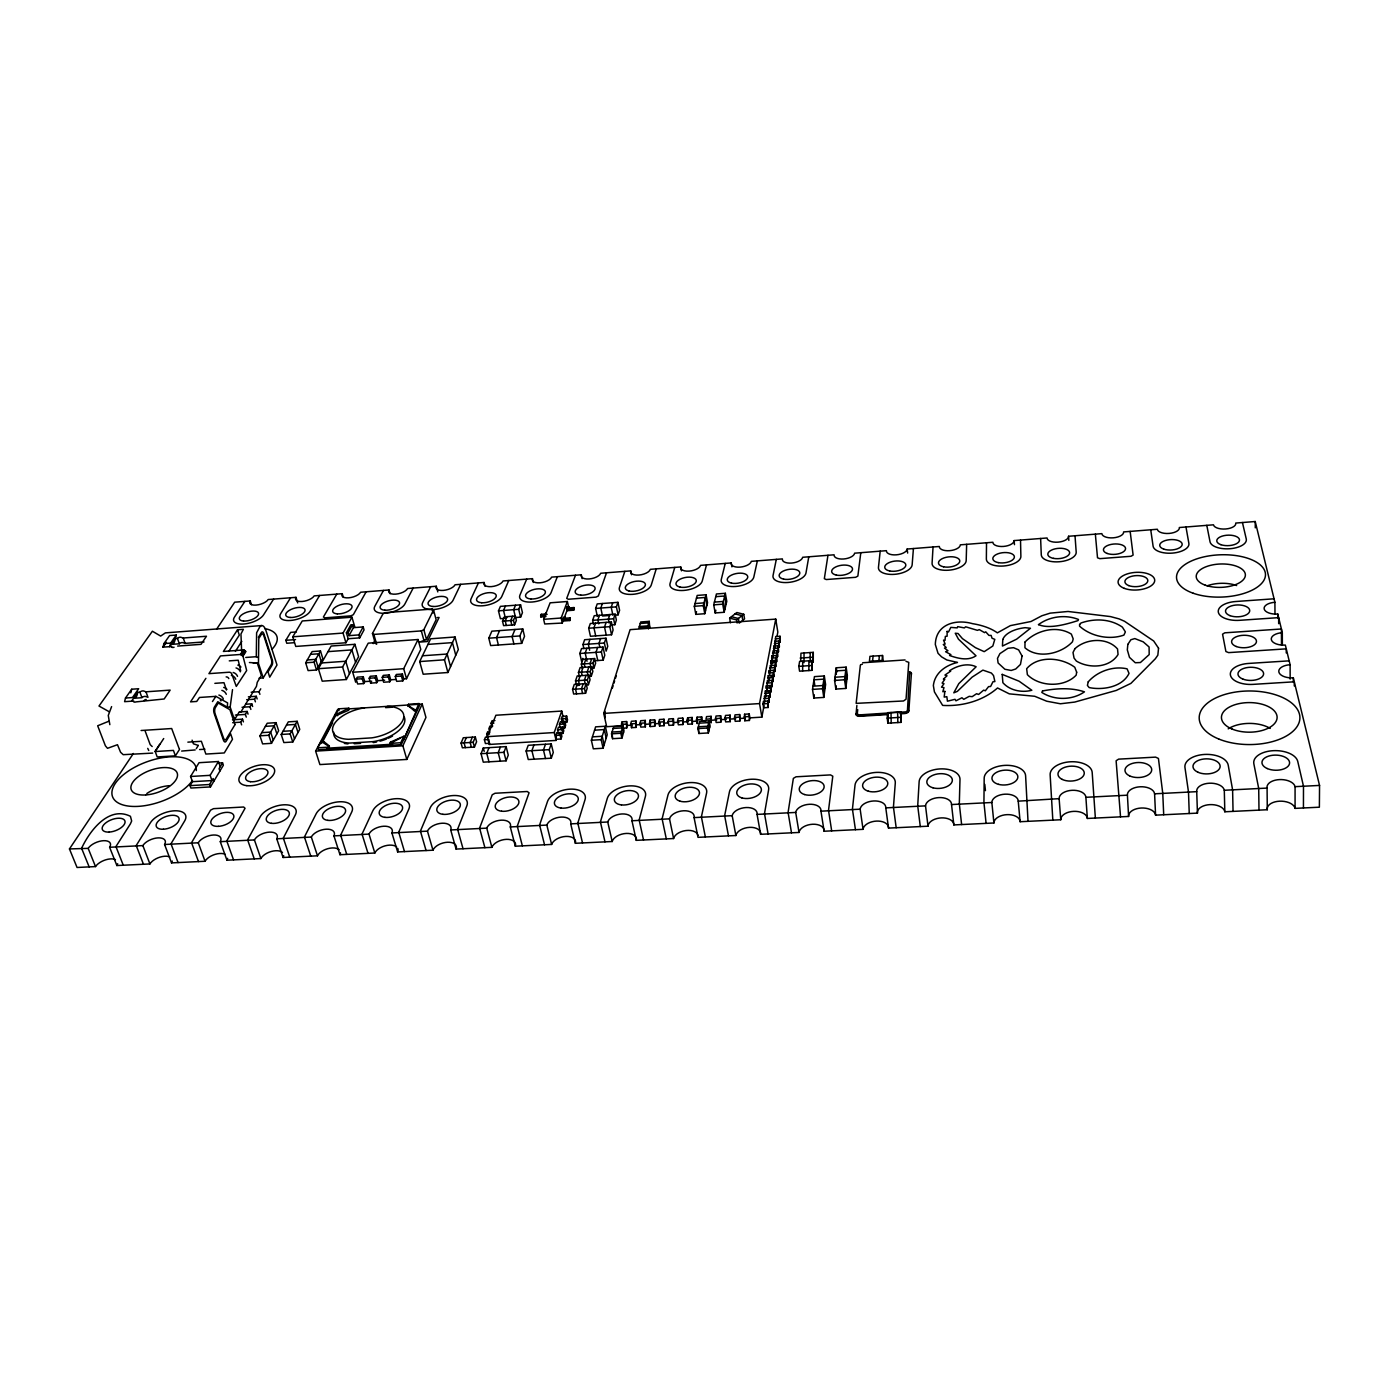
<?xml version="1.0" encoding="UTF-8"?>
<svg xmlns="http://www.w3.org/2000/svg" width="1389" height="1389" viewBox="0 0 1389 1389"><rect width="100%" height="100%" fill="white"/><g stroke="black" fill="none" stroke-linecap="round" stroke-linejoin="round"><path stroke-width="1.5" d="M1258.99 810.134L1267.289 809.735A13.994 7.917 1.6 0 1 1279.529 801.193A13.994 7.917 1.6 0 1 1295.069 808.381L1303.438 807.964L1303.49 786.243L1297.76 761.467A22.12 12.119 0.9 0 0 1273.244 750.685A22.12 12.119 0.9 0 0 1253.85 763.811L1258.712 788.518L1258.99 810.134L1224.82 811.784A13.751 7.9 0.3 0 0 1209.888 804.63A13.751 7.9 0.3 0 0 1197.44 813.121L1155.579 815.152A13.525 7.848 -1.1 0 0 1141.254 808.016A13.525 7.848 -1.1 0 0 1128.597 816.454L1087.361 818.451A13.317 7.796 -2.5 0 0 1073.628 811.367A13.317 7.796 -2.5 0 0 1060.762 819.753L1020.116 821.715A13.126 7.744 -4 0 0 1006.956 814.649A13.126 7.744 -4 0 0 993.916 822.983L953.844 824.927A12.952 7.674 -5.6 0 0 941.256 817.895A12.952 7.674 -5.6 0 0 928.008 826.195L888.526 828.104A12.814 7.587 -7.1 0 0 876.476 821.09A12.814 7.587 -7.1 0 0 863.055 829.337L824.111 831.23A12.692 7.501 -8.6 0 0 812.6 824.25A12.692 7.501 -8.6 0 0 799.022 832.445L760.616 834.303A12.588 7.414 -10.1 0 0 749.626 827.358A12.588 7.414 -10.1 0 0 735.875 835.518L698.007 837.341L694.083 817.617A12.57 7.24 -11.6 0 0 683.544 810.777A12.57 7.24 -11.6 0 0 669.515 818.85L631.96 820.76A12.501 7.136 -12.9 0 0 621.925 813.954A12.501 7.136 -12.9 0 0 607.74 821.993L570.705 823.868A12.432 7.032 -14.2 0 0 561.156 817.079A12.432 7.032 -14.2 0 0 546.832 825.083L510.301 826.941A12.397 6.91 -15.4 0 0 501.203 820.17A12.397 6.91 -15.4 0 0 486.74 828.139L450.713 829.962A12.362 6.789 -16.5 0 0 442.084 823.226A12.362 6.789 -16.5 0 0 427.465 831.143L391.924 832.949A12.327 6.667 -17.5 0 0 383.746 826.229A12.327 6.667 -17.5 0 0 369.005 834.112L333.95 835.883A12.31 6.528 -18.4 0 0 326.207 829.198A12.31 6.528 -18.4 0 0 311.327 837.046L276.741 838.8A12.31 6.407 -19.3 0 0 269.414 832.133A12.31 6.407 -19.3 0 0 254.413 839.928L220.278 841.665A12.31 6.285 -20 0 0 213.385 835.015A12.31 6.285 -20 0 0 198.262 842.776L164.579 844.495A12.31 6.164 -20.7 0 0 158.086 837.88A12.31 6.164 -20.7 0 0 142.859 845.588L109.609 847.273A12.327 6.025 -21.3 0 0 103.515 840.692A12.327 6.025 -21.3 0 0 88.167 848.366L69.45 848.939L77.055 867.483L95.528 866.58A12.258 6.094 -21.6 0 1 115.443 859.583M216.597 629.2L234.689 602.184L250.246 600.951A9.845 4.184 -16.5 0 0 256.08 605.1A9.845 4.184 -16.5 0 0 268.199 599.527L296.013 597.339A9.845 4.254 -15.9 0 0 302.108 601.489A9.845 4.254 -15.9 0 0 314.157 595.898L342.267 593.676A9.862 4.306 -15.4 0 0 348.656 597.826A9.862 4.306 -15.4 0 0 360.619 592.235L389.024 589.978A9.897 4.375 -14.8 0 0 395.709 594.145A9.897 4.375 -14.8 0 0 407.585 588.519L436.302 586.245A9.914 4.427 -14.1 0 0 443.265 590.412A9.914 4.427 -14.1 0 0 455.054 584.769L484.101 582.477A9.949 4.497 -13.5 0 0 491.376 586.627A9.949 4.497 -13.5 0 0 503.061 580.967L532.438 578.657A9.983 4.549 -12.8 0 0 540.008 582.807A9.983 4.549 -12.8 0 0 551.607 577.13L581.314 574.786A10.036 4.601 -12.1 0 0 589.196 578.953A10.036 4.601 -12.1 0 0 600.69 573.258L630.728 570.879A10.088 4.653 -11.3 0 0 638.94 575.046A10.088 4.653 -11.3 0 0 650.33 569.334L680.714 566.938A10.14 4.705 -10.5 0 0 689.239 571.105A10.14 4.705 -10.5 0 0 700.542 565.358L731.256 562.927A10.209 4.757 -9.8 0 0 740.129 567.111A10.209 4.757 -9.8 0 0 751.31 561.347L782.389 558.899A10.279 4.809 -9 0 0 791.591 563.066A10.279 4.809 -9 0 0 802.668 557.284L834.095 554.801A10.365 4.861 -8.1 0 0 843.661 558.986A10.365 4.861 -8.1 0 0 854.617 553.187L886.408 550.669A10.452 4.896 -7.3 0 0 896.322 554.836A10.452 4.896 -7.3 0 0 907.173 549.037L939.329 546.485A10.556 4.931 -6.5 0 0 949.625 550.669A10.556 4.931 -6.5 0 0 960.337 544.835L992.875 542.266A10.661 4.966 -5.7 0 0 1003.535 546.433A10.661 4.966 -5.7 0 0 1014.126 540.581L1047.046 537.977A10.782 5 -4.9 0 0 1058.088 542.144A10.782 5 -4.9 0 0 1068.558 536.276L1101.859 533.636A10.921 5.035 -4.1 0 0 1113.284 537.821A10.921 5.035 -4.1 0 0 1123.614 531.918L1157.332 529.261A11.06 5.052 -3.3 0 0 1169.139 533.428A11.06 5.052 -3.3 0 0 1179.348 527.525L1213.465 524.816A11.199 5.087 -2.5 0 0 1225.688 528.983A11.199 5.087 -2.5 0 0 1235.741 523.063L1255.222 521.517L1274.911 602.288A12.241 5.938 -0.9 0 0 1264.198 609.024A12.241 5.938 -0.9 0 0 1277.776 614.06L1282.307 632.672A12.588 6.268 -0.5 0 0 1271.352 639.704A12.588 6.268 -0.5 0 0 1285.346 645.086L1290.121 664.723A12.952 6.598 0 0 0 1278.887 672.085A12.952 6.598 0 0 0 1293.315 677.832L1319.55 785.427L1319.376 807.2L1303.438 807.964M986.52 542.769L986.364 559.055A17.328 8.195 -5.6 0 0 1003.657 566A17.328 8.195 -5.6 0 0 1020.88 556.381L1020.516 540.078M258.111 657.466L256.288 656.702L256.618 632.776L259.691 627.047A10.487 4.375 85.3 0 1 265.959 630.623L277.001 665.018L269.726 677.155L268.008 671.877L272.018 665.244A4.15 1.719 85.7 0 0 272.209 659.532L263.927 633.853A4.184 1.754 85.3 0 0 261.427 632.429L258.389 637.256M241.651 651.597L240.957 633.957L243.388 629.304L237.536 629.755L223.403 651.441L243.249 649.983L245.836 651.649L242.988 656.146L246.669 670.54L236.286 686.409L231.755 673.925A2.222 1.719 28.9 0 0 229.116 672.224L208.94 673.648L220.486 655.921L240.384 654.479L242.988 656.146M966.657 544.332L966.188 560.618A17.137 8.143 -6.5 0 1 948.774 570.202A17.137 8.143 -6.5 0 1 932.088 563.24L933.043 546.988M901.166 722.367L900.94 711.863L887.693 712.679L887.206 718.13L887.866 723.165L901.166 722.367L900.94 711.863M913.424 548.533L912.156 564.785A16.981 8.074 -7.3 0 1 894.551 574.334A16.981 8.074 -7.3 0 1 878.456 567.389L880.192 551.155M897.624 712.071L897.832 722.558M891.009 712.47L891.2 722.957M887.866 723.165L888.196 719.519M882.536 655.486L882.05 660.452L869.427 661.286L869.948 656.337L882.536 655.486L883.161 660.348M878.89 660.66L879.393 655.695M872.57 661.077L873.091 656.129M856.874 705.456L856.041 714.224A4.202 2.274 -7.6 0 0 859.947 716.29L887.519 714.606M857.725 709.675L857.256 713.807L858.853 714.936L906.27 711.828L907.451 710.421L909.639 672.727M845.797 688.44L847.359 675.731L846.144 667.137L836.265 667.779L834.581 680.436L835.848 689.066L845.797 688.44L844.547 679.777L846.144 667.137M860.798 552.7L857.864 576.105L855.624 577.303L826.264 579.543L824.337 578.675L827.966 555.287M835.848 689.066L836.265 685.871M249.412 662.518L257.295 663.022L261.375 675.488L257.26 682.277L256.461 686.322L240.922 711.984L238.873 712.557L234.498 719.762L230.157 707.018L232.519 689.621M823.799 697.417L825.604 684.569L824.319 675.957L814.44 676.617L812.513 689.395L813.832 698.042L823.799 697.417L822.496 688.753L824.319 675.957M813.832 698.042L814.319 694.813M811.975 670.349L812.009 660.574L799.613 661.424L798.797 666.355L799.56 671.182L811.975 670.349L812.009 660.574M813.277 652.344L813.26 662.032L813.277 652.344L800.967 653.195L800.672 661.268M808.902 660.782L808.867 670.557M810.204 652.552L810.169 662.24M802.703 661.216L802.651 670.974M804.04 652.986L804.005 662.657M808.78 556.815L805.985 572.98A16.703 7.917 -9 0 1 787.98 582.477A16.703 7.917 -9 0 1 773.048 575.532L776.312 559.368M768.221 707.47L768.03 701.028L763.429 701.323L762.96 703.858L763.62 707.765L768.221 707.47L768.03 701.028M768.065 692L771.103 691.809L770.912 685.454L766.381 685.749L765.912 688.232L770.461 687.937L770.912 685.454M769.037 686.861L772.041 686.67L771.867 680.35L767.336 680.645L766.797 690.854M770.93 676.721L773.916 676.53L773.725 670.262L769.246 670.557L768.794 672.988L773.274 672.693L773.725 670.262M773.708 661.824L776.659 661.633L776.468 655.452L772.041 655.764L772.232 661.928L772.041 655.764M769.002 695.785L769.193 702.209L769.002 695.785L764.419 696.08L764.61 702.504M769.957 690.593L770.148 696.983L769.957 690.593L765.408 690.889L765.582 697.278M772.041 686.67L771.867 680.35M772.805 675.28L772.979 681.582L772.805 675.28L768.291 675.592L768.482 681.877L768.707 680.645M774.645 665.296L774.836 671.512L774.645 665.296L770.183 665.591L770.374 671.825M775.566 660.348L775.757 666.546L775.566 660.348L771.121 660.643L771.294 666.859M776.659 661.633L776.468 655.452M777.371 650.59L777.562 656.737L777.371 650.59L772.961 650.903L773.135 657.049M778.257 645.781L778.448 651.892L778.257 645.781L773.864 646.076L774.055 652.188L774.263 651.024M779.142 641.006L779.333 647.083L779.142 641.006L774.767 641.301L774.958 647.396M780.028 636.266L780.219 642.308L780.028 636.266L775.67 636.561L775.166 646.232M749.904 717.87L749.227 713.963L744.591 714.241L744.764 720.752L749.383 720.457L749.904 717.87L761.867 717.123L764.089 705.213M765.825 696.011L765.408 690.889M769.662 675.61L769.246 670.557M777.059 636.197L777.823 632.064L775.739 619.112L630.102 629.651L603.729 713.408L606.68 726.69L622.966 725.683L622.133 721.846L626.63 721.551L626.699 727.975L623.696 728.166M761.867 717.123L759.54 703.581L775.739 619.112M749.383 720.457L749.227 713.963M744.764 720.752L744.591 714.241M739.833 721.047L739.66 714.554L735.059 714.831L734.521 717.418L735.215 721.325L739.833 721.047L739.66 714.554M730.284 721.638L730.145 715.144L725.527 715.422L724.971 718.009L725.683 721.915L730.284 721.638L730.145 715.144M720.769 722.211L720.631 715.734L716.029 716.012L715.457 718.599L716.186 722.506L720.769 722.211L720.631 715.734M757.352 560.878L753.828 577.025A16.581 7.848 -9.8 0 1 735.632 586.471A16.581 7.848 -9.8 0 1 721.273 579.543L725.249 563.413M710.543 718.912L711.133 716.325L706.55 716.602L705.959 719.189L710.543 718.912L711.272 722.801L711.133 716.325M708.39 732.923L710.039 725.683L709.119 720.804L699.674 721.377L697.955 728.6L698.893 733.496L708.39 732.923L707.47 728.01L709.119 720.804M698.893 733.496L698.389 726.777L707.886 726.204L708.807 731.1M701.671 716.898L701.063 719.485L696.479 719.78L697.226 723.652L697.087 717.193L701.671 716.898L702.4 720.787L705.664 720.596M724.173 612.289L726.777 601.35L725.353 593.294L716.429 593.971L713.72 604.84L715.179 612.948L724.173 612.289L722.731 604.18L725.353 593.294M696.479 719.78L697.087 717.193M692.347 723.964L692.226 717.488L687.659 717.766L687.017 720.353L687.781 724.242L692.347 723.964L692.226 717.488M240.696 670.956L238.213 660.226L229.272 660.869M715.179 612.948L715.856 610.205M125.496 698.025L132.476 697.538L138.657 688.736L131.712 689.222L125.496 698.025L124.593 701.671L133.778 701.046A2.292 1.007 -18.9 0 0 134.073 702.018A2.292 1.007 -18.9 0 0 136.087 701.879L164.18 698.98L170.135 690.125L145.967 691.809L143.657 690.993A2.257 1.007 -18.7 0 0 139.942 692.226L137.737 692.364L131.573 701.202M130.809 692.851L131.712 689.222M682.902 724.537L682.798 718.078L678.231 718.356L677.572 720.943L678.353 724.815L682.902 724.537L682.798 718.078M137.737 692.364L137.025 695.229A6.719 5.035 30.2 0 1 135.566 697.4M704.761 613.712L707.539 602.791L706.081 594.752L697.191 595.43L694.309 606.298L695.802 614.372L704.761 613.712L703.285 605.621L706.081 594.752M673.491 725.11L673.387 718.651L668.838 718.946L668.161 721.516L668.942 725.388L673.491 725.11L673.387 718.651M174.076 647.239A2.17 0.938 -17.8 0 1 172.149 647.378A2.17 0.938 -17.8 0 1 171.837 646.51L162.999 647.152L163.919 643.593L169.597 635.554L176.281 635.051L174.615 641.388A6.424 4.914 31 0 1 173.191 643.506M176.281 635.051L170.639 643.09L169.701 646.666L175.344 638.593L177.462 638.436A2.153 0.92 -17.7 0 1 180.622 637.204L183.244 638.002L206.457 636.249L201.006 644.34L177.653 646.076M695.802 614.372L696.531 611.629M664.098 725.683L663.994 719.242L659.462 719.519L658.768 722.106L659.549 725.961L664.098 725.683L663.994 719.242M706.515 564.889L702.261 581.001A16.46 7.761 -10.7 0 1 683.892 590.429A16.46 7.761 -10.7 0 1 670.071 583.484L674.776 567.407M659.549 725.961L660.244 723.391L655.417 723.686L654.705 726.273L650.191 726.551L650.104 720.11L654.618 719.815L655.417 723.686M654.705 726.273L654.618 719.815M650.191 726.551L650.104 720.11M645.347 726.846L645.277 720.405L640.763 720.683L640.016 723.252L640.833 727.124L645.347 726.846L645.277 720.405M636.023 727.419L635.936 720.978L631.439 721.256L630.693 723.843L631.509 727.68L636.023 727.419L635.936 720.978M631.509 727.68L632.255 725.11M621.89 738.132L624.008 730.927L622.966 726.1L613.695 726.673L611.525 733.843L612.584 738.688L621.89 738.132L620.831 733.27L622.966 726.1M626.699 727.975L626.63 721.551M622.133 721.846L621.369 724.416L625.866 724.138M612.584 738.688L612.063 732.038L621.369 731.482L622.428 736.326M649.236 621.352L647.43 627.377L638.871 628.002L640.728 621.977L649.236 621.352L649.705 627.429L648.785 622.845L640.26 623.47M603.086 748.237L607.219 734.764L605.326 726.256L595.621 726.846L591.367 740.25L593.311 748.81L603.086 748.237L601.177 739.66L605.326 726.256M656.233 568.865L651.285 584.943A16.373 7.674 -11.4 0 1 632.742 594.336A16.373 7.674 -11.4 0 1 619.459 587.408L624.859 571.348M605.048 711.342L605.1 717.679M612.306 688.267L613.07 685.853M613.869 683.284L614.633 680.888M615.431 678.336L616.178 675.939M593.468 660.834L603.173 660.157L604.788 655.226L603.017 647.083L581.54 648.594L579.821 653.49L581.644 661.65L582.79 658.369M611.542 634.756L613.087 630.033L611.368 621.994L590.325 623.539L588.676 628.227L590.447 636.266L611.542 634.756L609.806 626.682L611.368 621.994M611.351 624.963L614.841 624.72L616.369 620.084L615.119 614.164L594.249 615.709L592.634 620.327L593.502 624.269M614.633 615.101L618.088 614.841L619.598 610.292L617.931 602.34L597.218 603.902L595.621 608.434L597.357 616.386M614.841 624.72L613.591 618.782L615.119 614.164M585.55 693.267L587.2 688.302L586.141 683.614L574.282 684.395L572.581 689.343L573.657 694.031L585.55 693.267L584.474 688.562L586.141 683.614M585.446 684.899L588.415 684.69L590.047 679.811L589.005 675.141L577.216 675.939L575.532 680.801L576.591 685.489L579.543 685.281L578.484 680.61L580.168 675.731M588.884 666.98L587.252 671.79L588.294 676.46L591.245 676.252L592.86 671.425L591.818 666.789L580.116 667.588L578.449 672.398L579.508 677.051M591.679 658.751L590.082 663.491L591.106 668.126L594.023 667.935L595.621 663.178L594.596 658.542L582.963 659.341L581.331 664.081L582.373 668.717M603.173 660.157L601.385 651.979L603.017 647.083M605.986 638.193L607.74 646.302L606.142 651.146L604.371 643.02L605.986 638.193L584.647 639.721L582.963 644.548L583.866 648.594M618.088 614.841L616.403 606.871L617.931 602.34M609.893 614.546L608.33 619.164L609.181 623.123M597.635 647.465L595.985 652.361L597.774 660.539M600.638 638.575L599.006 643.402L599.892 647.465M606.108 622.376L604.528 627.081L606.264 635.138M612.74 602.722L611.212 607.271L612.896 615.24M588.415 684.69L587.356 680.02L589.005 675.141M591.245 676.252L590.203 671.599L591.818 666.789M594.023 667.935L592.999 663.282L594.596 658.542M583.189 683.805L581.505 688.753L582.564 693.458M586.054 675.332L584.404 680.211L585.099 683.336M556.52 739.261L561 738.983L561.885 736.378L560.982 732.541L556.503 732.819L556.121 740.424L489.345 744.452L486.654 734.208L487.678 731.656M559.941 733.583L562.91 733.409L563.778 730.822L562.875 727.003L558.43 727.263L557.545 729.85L558.447 733.67M564.802 727.871L565.67 725.301L564.767 721.499L560.34 721.776L559.454 724.329L560.357 728.131L564.802 727.871L563.899 724.051L564.767 721.499M566.677 722.384L567.545 719.849L566.643 716.047L562.232 716.325L561.364 718.842L562.25 722.662L566.677 722.384L565.774 718.564L566.643 716.047M577.251 684.204L575.55 689.152L576.626 693.84M583.033 667.38L581.383 672.189L582.078 675.297M585.863 659.15L584.231 663.89L584.925 666.98M561 738.983L560.08 735.146L560.982 732.541M562.91 733.409L561.989 729.572L562.875 727.003M562.25 722.662L563.135 720.127M599.458 615.327L597.86 619.945L598.728 623.887M551.311 758.186L553.291 752.439L551.242 743.914L528.219 745.303L526.118 751.015L528.254 759.523L551.311 758.186L549.245 749.643L551.242 743.914M586.905 648.229L585.203 653.125L587.026 661.268M589.978 639.339L588.311 644.166L589.648 650.243M595.586 623.157L593.954 627.845L595.707 635.884M602.375 603.503L600.812 608.052L602.531 616.004L608.747 615.535M554.228 732.559L561.746 711.064L495.89 715.248L487.313 736.656L554.228 732.559L556.121 740.424M545.478 744.261L543.446 749.991L545.53 758.516M606.524 572.789L598.364 595.95L596.02 597.131L568.309 599.249L566.729 598.381L575.497 575.237M533.966 744.955L531.9 750.668L534.001 759.193M569.646 619.459L570.254 617.862L565.41 618.227L564.819 619.824L569.646 619.459L569.889 620.536L563.049 621.039L563.153 617.306L565.167 617.15L565.41 618.227M573.483 609.129L574.056 607.549L569.264 607.913L568.674 609.476L573.483 609.129L573.726 610.188L566.92 610.709L567.025 606.993L569.021 606.854L569.264 607.913M569.889 620.536L570.254 617.862M573.726 610.188L574.056 607.549M568.5 606.489L567.372 601.506L550.113 602.826L543.637 619.32L544.731 623.974L562.285 623.053L563.639 619.442M564.299 617.706L567.511 609.129L567.025 606.993M564.819 619.824L565.167 617.15M568.674 609.476L569.021 606.854M562.285 623.053L561.139 618.018L567.372 601.506M506.1 760.825L508.27 755.095L506.117 746.622L483.32 747.994L481.045 753.689L483.285 762.162L506.1 760.825L503.929 752.334L506.117 746.622M500.405 746.969L498.2 752.664L500.387 761.155M545.426 615.518L545.79 612.862L545.426 615.518L540.634 615.883L540.877 616.942L545.964 616.56M557.371 576.678L551.051 592.686A16.217 7.483 -13 0 1 532.195 602.01A16.217 7.483 -13 0 1 519.955 595.082L526.691 579.109M489.345 744.452L488.824 739.486L484.414 739.764L485.421 743.549L489.813 743.289M540.634 615.883L541.259 614.303L546.033 613.938M489.015 747.647L486.758 753.342L488.98 761.814M540.877 616.942L541.259 614.303M484.414 739.764L485.456 737.177L488.39 736.986M492.019 727.037L491.046 723.27L492.053 720.735L494.953 720.561M521.674 643.35L524.521 636.301L522.733 628.904L491.845 631.179L488.806 638.193L490.664 645.572L521.674 643.35L519.868 635.936L522.733 628.904M474.43 747.074L476.583 741.761L475.333 737.021L463.301 737.75L461.079 743.063L462.363 747.803L474.43 747.074L473.163 742.316L475.333 737.021M472.329 737.194L470.142 742.507L471.409 747.265M514.989 629.477L512.09 636.509L513.895 643.906M515.527 605.222L513.652 609.684L515.545 617.532L520.597 617.15L522.455 612.653L520.58 604.84L500.422 606.368L498.477 610.847L500.405 618.661L505.457 618.279L503.53 610.466L505.457 605.986M514.555 624.842L516.361 620.484L515.284 616.039L504.363 616.855L502.505 621.196L503.599 625.64L514.555 624.842L513.461 620.379L515.284 616.039M520.597 617.15L518.705 609.302L520.58 604.84M466.305 737.576L464.1 742.872L465.367 747.612M512.541 616.247L510.718 620.588L511.812 625.033M507.089 616.647L505.249 620.987L506.343 625.449M499.554 630.606L496.55 637.638L498.391 645.017M508.773 580.515L501.794 596.489A16.164 7.396 -13.7 0 1 482.764 605.778A16.164 7.396 -13.7 0 1 471.045 598.867L478.424 582.911M337.596 709.623L315.616 751.119L319.904 764.575L406.821 759.436L425.954 717.436L422.221 704.067L346.052 709.067M447.9 672.519L458.335 649.548L455.036 636.995L430.659 638.784L419.686 661.563L423.176 674.221L447.9 672.519L444.497 659.81L455.036 636.995M406.821 759.436L402.879 745.806L422.221 704.067M329.228 745.858L328.846 748.098L329.228 745.858L323.377 741.257L321.241 741.379L317.855 747.803L318.446 749.695L401.299 744.643L400.761 742.733L403.765 736.274L390.483 742.108L390.153 744.348L390.483 742.108M416.162 709.692L419.027 703.563L408.453 704.258L407.862 705.473L414.304 710.769L416.422 710.63L407.862 705.473M401.299 744.643L419.547 705.421L419.027 703.563M408.123 706.411L408.453 704.258M460.697 584.318L453.074 600.256A16.112 7.292 -14.4 0 1 433.889 609.511A16.112 7.292 -14.4 0 1 422.673 602.6L430.694 586.696M403.765 678.908L402.393 674.03L396.299 674.464L395.309 676.46L396.698 681.339L402.793 680.923L403.765 678.908L406.508 678.735L420.78 649.392L418.054 639.513L368.224 643.159L352.719 672.259L355.671 682.207M437.136 617.601L439.08 617.463L427.43 641.527L419.547 642.1L426.51 639.513L436.129 619.685L433.542 609.962L432.101 609.077L385.43 612.653L382.965 613.834L372.46 633.506L375.273 643.246L376.645 644.183L373.832 634.426L372.46 633.506M406.508 678.735L403.695 668.699L418.054 639.513M373.832 634.426L421.336 630.901L423.836 629.686L433.542 609.962M402.793 680.923L401.421 676.026L402.393 674.03M389.719 681.808L390.708 679.811L389.319 674.932L383.242 675.367L382.235 677.346L383.642 682.225L389.719 681.808L388.312 676.929L389.319 674.932M376.679 682.711L377.686 680.697L376.28 675.835L370.221 676.269L369.196 678.249L370.62 683.11L376.679 682.711L375.256 677.832L376.28 675.835M370.62 683.11L371.644 681.114M363.675 683.596L364.717 681.6L363.276 676.738L357.251 677.155L356.192 679.152L357.65 683.996L363.675 683.596L362.234 678.735L363.276 676.738M413.158 588.068L404.894 603.972A16.06 7.188 -15 0 1 385.569 613.209A16.06 7.188 -15 0 1 374.822 606.298L383.468 590.429M335.235 714.953L348.865 708.164L338.465 708.841L335.513 715.873L348.517 710.3L348.865 708.164M373.19 643.628L375.221 639.808M320.859 743.601L336.155 714.658M322.109 742.733L332.631 722.818M346.365 679.516L358.588 656.684L354.942 644.305L331.138 646.041L318.376 668.699L322.213 681.183L346.365 679.516L342.597 666.998L354.942 644.305M354.751 626.786L351.938 617.185L302.264 620.97L292.749 636.804L295.77 646.441L345.93 642.76L348.17 638.732L359.699 637.881L364.04 629.894L363.189 626.925L353.431 627.672L349.021 635.641L358.831 634.912L363.189 626.925M292.766 742.021L299.746 729.364L297.159 721.308L288.304 721.863L281.203 734.468L283.86 742.577L292.766 742.021L290.145 733.913L297.159 721.308M348.17 638.732L346.399 632.794L350.827 624.842L352.563 624.703L353.431 627.672M349.021 635.641L348.135 632.672L352.563 624.703M345.93 642.76L343.048 633.071L351.938 617.185M366.14 591.801L353.327 614.702L350.879 615.848L324.696 617.862L323.411 616.994L336.78 594.11M316.518 670.002L322.856 658.751L320.477 650.99L312.126 651.597L305.667 662.796L308.098 670.592L316.518 670.002L314.088 662.206L320.477 650.99M271.48 743.341L278.651 730.701L276.012 722.662L267.209 723.235L259.917 735.823L262.608 743.896L271.48 743.341L268.806 735.267L276.012 722.662M220.226 766.693L218.42 761.519L199.044 762.7L190.571 776.486L192.446 781.677L190.033 785.636L190.901 788.049L210.468 786.921L223.369 765.217L222.535 762.821L218.247 763.082M210.468 786.921L209.6 784.507L213.159 778.569L214.01 780.965M222.535 762.821L219.08 768.638L219.913 771.034M319.626 595.464L310.146 611.299A16.008 6.98 -16.2 0 1 290.527 620.466A16.008 6.98 -16.2 0 1 280.734 613.573L290.579 597.756M241.617 724.867L240.714 722.176L242.502 719.172L232.484 719.832M246.27 717.106L245.367 714.415L247.155 711.446L239.186 711.984M250.871 709.432L249.985 706.741L251.739 703.824L245.801 704.223M255.42 701.844L254.534 699.171L256.271 696.288L248.388 696.827M259.899 694.344L259.031 691.687L260.75 688.84M192.446 781.677L211.979 780.549L210.138 775.34L218.42 761.519M263.216 677.901L271.15 664.793A4.167 1.736 85.7 0 0 271.341 659.081L263.858 635.849A4.202 1.754 85.3 0 0 261.358 634.443L258.788 638.523L258.458 663.334L263.216 677.901L259.031 678.197M294.364 642.69L286.776 643.263L285.839 640.312L290.648 632.377L296.413 631.943M196.318 748.636L198.332 745.407M242.415 655.261L245.263 650.764M242.762 655.695L245.61 651.181M163.711 738.531L155.203 751.536L157.2 756.953L175.413 755.842L179.563 749.313M240.384 654.479L243.249 649.983M240.922 654.497L243.787 650M241.478 654.653L244.325 650.156M212.465 701.549L215.903 696.358L227.605 702.903L227.327 707.175L217.795 701.723L214.392 707.14A4.462 1.979 86.4 0 0 214.132 713.321L223.403 740.059A4.427 1.945 86.8 0 0 226.164 741.222L230.643 733.809L232.501 739.243L224.289 752.942L205.867 754.071L201.37 741.292L187.862 742.143M241.981 654.913L244.829 650.417M273.598 599.11L263.545 614.893A15.991 6.876 -16.7 0 1 243.804 624.026A15.991 6.876 -16.7 0 1 234.446 617.15L244.881 601.385M235.383 651.354L241.825 641.319M228.751 651.441L239.307 635.12L237.536 629.755M205.902 678.318L190.571 701.862L196.734 701.445L199.46 697.469L215.903 696.358M155.169 751.189L159.683 744.296M69.45 848.939L133.379 753.48M162.999 647.152L166.42 642.326M111.606 706.619L108.273 715.439L109.835 724.659M860.364 665.088L856.145 703.355L903.527 700.976L906.045 699.205L908.771 662.362L905.975 661.32M730.458 622.741L729.642 618.122L736.587 619.893L743.775 614.268L744.556 618.904L739.191 623.123L738.392 618.487L731.447 616.716M729.642 618.122L736.83 612.514L743.775 614.268M392.618 742.108L400.032 738.306M195.189 749.938L181.646 751.067M861.093 664.584L862.378 664.22M108.637 721.325L97.681 725.77L105.39 745.789L107.509 748.306L117.475 744.712L120.583 752.265L123.204 754.678L152.686 753.098M694.083 817.617L732.177 815.673A12.657 7.344 -10.2 0 1 746.032 807.547A12.657 7.344 -10.2 0 1 757.074 814.405L795.706 812.443A12.779 7.431 -8.7 0 1 809.388 804.283A12.779 7.431 -8.7 0 1 820.968 811.176L860.156 809.179A12.9 7.518 -7.2 0 1 873.664 800.967A12.9 7.518 -7.2 0 1 885.783 807.877L925.525 805.863A13.039 7.605 -5.7 0 1 938.86 797.599A13.039 7.605 -5.7 0 1 951.534 804.544L991.85 802.495A13.213 7.674 -4.2 0 1 1005.011 794.178A13.213 7.674 -4.2 0 1 1018.241 801.158L1059.13 798.658A13.404 7.726 -2.7 0 1 1072.082 790.306A13.404 7.726 -2.7 0 1 1085.885 797.303L1127.417 795.185A13.612 7.778 -1.3 0 1 1140.178 786.782A13.612 7.778 -1.3 0 1 1154.589 793.813L1196.728 791.661A13.838 7.83 0 0 1 1209.281 783.222A13.838 7.83 0 0 1 1224.299 790.272L1267.081 788.084A14.098 7.865 1.3 0 1 1279.408 779.594A14.098 7.865 1.3 0 1 1295.069 786.66L1319.55 785.427M261.774 625.554L165.395 632.88L160.655 636.075L152.391 631.231L98.984 706.029L109.28 711.776M498.477 610.847L518.705 609.302M696.479 598.121L705.386 597.444L706.862 605.5M715.752 596.662L724.711 595.985L726.134 604.076M566.434 608.556L568.431 608.417M569.212 609.007L574.299 608.625M595.621 608.434L616.403 606.871M545.165 614.442L547.162 614.303M695.038 603.555L703.98 602.878L705.473 610.969M714.397 602.114L723.391 601.437L724.832 609.545M163.919 643.593L170.639 643.09M172.323 644.305L179.337 643.784A2.153 0.92 -17.7 0 1 182.48 642.551L185.102 643.35L204.061 641.926M694.309 606.298L703.285 605.621M713.72 604.84L722.731 604.18M292.749 636.804L343.048 633.071M346.399 632.794L348.135 632.672M502.505 621.196L513.461 620.379M543.637 619.32L561.139 618.018M562.545 618.886L564.576 618.747M285.839 640.312L295.527 639.6M592.634 620.327L613.591 618.782M588.676 628.227L609.806 626.682M639.339 626.491L647.882 625.866L648.507 628.922M488.806 638.193L519.868 635.936M245.766 657.466L256.288 656.702M327.978 651.632L351.903 649.896L355.584 662.31M427.951 644.392L452.432 642.621L455.766 655.209M310.528 654.375L318.897 653.768L321.276 661.546M253.371 663.3L257.295 663.022M307.299 659.983L315.702 659.376L318.116 667.171M305.667 662.796L314.088 662.206M321.606 662.952L345.739 661.251L349.472 673.734M422.464 655.782L447.171 654.028L450.54 666.685M582.963 644.548L604.371 643.02M1274.06 598.798L1235.62 601.524A19.411 9.48 -1.5 0 0 1218.344 612.254A19.411 9.48 -1.5 0 0 1239.561 620.327L1278.644 617.636L1278.679 623.661M318.376 668.699L342.597 666.998M419.686 661.563L444.497 659.81M775.236 638.853L779.611 638.541M579.821 653.49L601.385 651.979M352.719 672.259L403.695 668.699M774.333 643.611L778.725 643.298M214.861 683.336L223.976 682.693L226.459 690.038M109.609 847.273L116.867 865.538L149.925 863.941A12.241 6.216 -20.9 0 1 169.84 856.909M164.579 844.495L171.542 862.899L205.051 861.267A12.223 6.337 -20.2 0 1 224.949 854.183M276.741 838.8L283.078 857.482L317.491 855.815A12.241 6.598 -18.6 0 1 327.682 848.714A12.241 6.598 -18.6 0 1 339.142 849.703M333.95 835.883L339.975 854.721L374.839 853.02A12.258 6.719 -17.7 0 1 384.875 845.901A12.258 6.719 -17.7 0 1 396.56 846.873M391.924 832.949L397.636 851.926L432.969 850.207A12.275 6.858 -16.6 0 1 447.466 842.255A12.275 6.858 -16.6 0 1 456.078 849.078L491.897 847.342A12.31 6.98 -15.5 0 1 506.256 839.355A12.31 6.98 -15.5 0 1 515.319 846.214L551.641 844.443A12.362 7.084 -14.3 0 1 565.844 836.421A12.362 7.084 -14.3 0 1 575.376 843.297L612.202 841.508A12.414 7.205 -13 0 1 626.265 833.435A12.414 7.205 -13 0 1 636.266 840.345L673.596 838.539A12.484 7.31 -11.6 0 1 685.906 830.553A12.484 7.31 -11.6 0 1 698.025 835.414M773.43 648.403L777.84 648.107M356.192 679.152L362.234 678.735M369.196 678.249L375.256 677.832M382.235 677.346L388.312 676.929M395.309 676.46L401.421 676.026M581.331 664.081L592.999 663.282M772.51 653.247L776.937 652.934M364.717 681.6L369.908 681.235M377.686 680.697L384.649 680.228M390.708 679.811L395.952 679.447M134.664 698.216L141.956 697.712L139.942 692.226M251.166 692.226L259.031 691.687M771.59 658.126L776.034 657.813M578.449 672.398L590.203 671.599M800.168 658.073L812.53 657.223M770.669 663.039L775.131 662.727M246.634 699.709L254.534 699.171M575.532 680.801L587.356 680.02M769.732 667.987L774.211 667.692M798.797 666.355L811.245 665.522M862.691 662.761L905.072 659.949M226.094 707.296L230.157 707.018M242.033 707.279L249.985 706.741M572.581 689.343L584.474 688.562M767.839 678.023L772.353 677.728M235.383 715.075L245.367 714.415M385.586 707.643L391.958 707.227M766.867 683.11L771.399 682.815M834.581 680.436L844.547 679.777M232.675 722.697L240.714 722.176M812.999 686.183L822.965 685.541L824.25 694.187M141.105 730.51L171.68 728.531L179.146 748.619M812.513 689.395L822.496 688.753M764.94 693.406L769.506 693.111M265.403 726.36L274.223 725.787L276.862 733.843M286.551 725.006L295.423 724.433L298.01 732.507M1289.183 660.851L1248.589 663.438A20.505 10.539 -0.6 0 0 1230.446 675.193A20.505 10.539 -0.6 0 0 1252.982 684.378L1294.288 681.808L1294.288 685.975M763.95 698.615L768.534 698.32M261.74 732.645L270.612 732.09L273.286 740.163M282.991 731.308L291.916 730.736L294.52 738.844M603.729 713.408L759.54 703.581M762.96 703.858L767.561 703.581M259.917 735.823L268.806 735.267M281.203 734.468L290.145 733.913M220.278 841.665L226.945 860.208L260.889 858.558A12.223 6.476 -19.5 0 1 271.237 851.492A12.223 6.476 -19.5 0 1 282.488 852.481M491.046 723.27L493.946 723.079M561.364 718.842L565.774 718.564M492.782 725.996L489.883 726.169L488.859 728.721L489.831 732.489M198.106 745.372L193.384 743.792L192.099 740.163M559.454 724.329L563.899 724.051M155.203 751.536L173.434 750.407L175.413 755.842M199.582 749.539L204.93 749.209M329.523 746.796L321.241 741.379M630.693 723.843L635.207 723.565M640.016 723.252L644.548 722.975M649.375 722.679L653.924 722.402M658.768 722.106L663.3 721.829M668.161 721.516L672.71 721.238M677.572 720.943L682.138 720.665M687.017 720.353L691.583 720.075M715.457 718.599L720.058 718.321M724.971 718.009L729.59 717.731M734.521 717.418L739.139 717.141M744.07 716.828L748.706 716.55M627.463 725.405L630.658 725.214M636.752 724.832L641.562 724.537M646.076 724.259L650.903 723.964M664.775 723.113L668.005 722.905M674.151 722.523L678.995 722.228M683.544 721.95L688.406 721.655L687.659 717.766M692.972 721.377L697.834 721.065M711.863 720.214L716.759 719.901M721.342 719.624L726.239 719.328M730.84 719.033L735.753 718.738M740.354 718.443L745.285 718.148M486.654 734.208L489.57 734.034M557.545 729.85L561.989 729.572M354.23 743.74L360.567 743.358M613.157 728.461L622.428 727.888L623.487 732.715M699.24 723.183L708.703 722.593L709.623 727.489M594.561 730.18L604.302 729.572L606.194 738.115M317.855 747.803L328.551 747.16M389.875 743.41L400.761 742.733M887.432 713.998L859.878 715.682A4.202 2.274 -7.6 0 1 855.954 713.633M900.159 713.234L904.395 712.974A4.236 2.292 -6.8 0 0 908.788 710.387M900.228 713.824L904.465 713.564A4.236 2.292 -6.8 0 0 908.857 710.994L911.392 673.526A4.115 2.153 -6.8 0 0 909.482 671.79M555.6 735.423L560.08 735.146M315.616 751.119L402.879 745.806M611.525 733.843L620.831 733.27M697.955 728.6L707.47 728.01M461.079 743.063L473.163 742.316M887.206 718.13L900.523 717.332M592.443 736.865L602.218 736.274L604.128 744.834M591.367 740.25L601.177 739.66M481.045 753.689L503.929 752.334M526.118 751.015L549.245 749.643M190.571 776.486L210.138 775.34M190.033 785.636L209.6 784.507M152.182 746.535L150.203 744.66L145.064 730.77M735.041 613.903L741.969 615.674L742.768 620.31M147.738 748.376L148.745 750.511M89.156 866.892L81.604 848.314C89.33 831.403 108.533 805.446 130.427 816.298L131.66 821.003L130.41 823.851L115.929 846.578L123.274 865.225M88.167 848.366L95.528 866.58M143.466 864.253L136.209 845.536L150.394 822.774A19.324 9.549 -20.2 0 1 174.267 810.811A19.324 9.549 -20.2 0 1 184.65 820.951L170.986 843.783L178.052 862.569M142.859 845.588L149.925 863.941M198.488 861.579L191.543 842.724L210.572 810.152L213.524 808.658L243.665 807.009L245.054 808.276L226.772 840.935L233.543 859.878M145.967 691.809L147.963 697.295L145.671 696.479A2.257 1.007 -18.7 0 0 142.234 697.4M198.262 842.776L205.051 861.267M177.462 638.436L179.337 643.784M254.256 858.871L247.624 839.876L260.125 816.906A19.324 9.931 -18.8 0 1 283.634 804.821A19.324 9.931 -18.8 0 1 295.284 815.03L283.321 838.071L289.763 857.152M254.413 839.928L260.889 858.558M183.244 638.002L185.102 643.35M242.502 719.172L243.422 721.881M247.155 711.446L248.058 714.137M251.739 703.824L252.624 706.497M310.771 856.145L304.434 836.994L316.084 813.919A19.342 10.122 -18 0 1 339.385 801.783A19.342 10.122 -18 0 1 351.712 812.027L340.635 835.154L346.746 854.391M256.271 696.288L257.156 698.945M311.327 837.046L317.491 855.815M250.246 600.951L251.444 604.632M327.005 749.157L326.71 748.22L392.323 744.226L392.601 745.164M323.377 741.257L323.672 742.195M368.033 853.367L362.025 834.077L372.773 810.898A19.359 10.313 -17 0 1 395.882 798.692A19.359 10.313 -17 0 1 408.87 808.971L398.712 832.202L404.494 851.596M296.013 597.339L297.715 602.895M369.005 834.112L374.839 853.02M338.465 708.841L339.02 710.699M337.319 714.814L337.596 715.734M348.222 709.38L348.517 710.3M342.267 593.676L343.361 597.409M358.831 634.912L359.699 637.881M426.076 850.537L420.416 831.108L430.225 807.825A19.411 10.504 -16.1 0 1 453.144 795.55A19.411 10.504 -16.1 0 1 466.826 805.863L457.589 829.216L463.041 848.748M403.713 739.452L416.995 709.397L417.256 710.335M427.465 831.143L432.969 850.207M403.765 736.274L404.043 737.212M450.713 829.962L456.078 849.078M414.044 709.831L414.304 710.769M389.024 589.978L390.066 593.728M423.836 629.686L426.51 639.513M421.336 630.901L424.01 640.728M484.9 847.689L479.587 828.104L492.227 794.786L495.04 793.258L527.23 791.504L529.053 792.789L517.281 826.177L522.368 845.866M486.74 828.139L491.897 847.342M432.101 609.077L433.142 612.966M483.32 747.994L484.205 751.38M436.302 586.245L437.795 591.905M510.301 826.941L515.319 846.214M544.54 844.79L539.592 825.049L547.474 801.557A19.55 10.852 -13.8 0 1 569.941 789.16A19.55 10.852 -13.8 0 1 585.064 799.543L577.807 823.104L582.529 842.949M546.832 825.083L551.641 844.443M484.101 582.477L485.056 586.262M570.705 823.868L575.376 843.297M561.746 711.064L563.118 716.898M532.438 578.657L533.324 582.477M1242.443 522.524L1246.263 538.967A18.213 8.386 -2.3 0 1 1229.942 548.724A18.213 8.386 -2.3 0 1 1210.027 541.762L1206.798 525.355M604.996 841.856L600.413 821.958L607.306 798.362A19.654 11.025 -12.6 0 1 629.547 785.896A19.654 11.025 -12.6 0 1 645.416 796.331L639.166 819.996L643.524 839.998M607.74 821.993L612.202 841.508M581.314 574.786L582.147 578.64M631.96 820.76L636.266 840.345M666.303 838.887L662.102 818.833L667.953 795.116A19.776 11.181 -11.3 0 1 689.951 782.597A19.776 11.181 -11.3 0 1 706.584 793.05L701.393 816.836L705.369 836.994M669.515 818.85L673.596 838.539M630.728 570.879L631.509 574.751M680.714 566.938L681.443 570.827M728.478 835.865L724.641 815.656L729.451 791.834A19.915 11.338 -10 0 1 751.189 779.246A19.915 11.338 -10 0 1 768.621 789.733L764.506 813.624L768.082 833.956M732.177 815.673L735.875 835.518M1185.98 527.004L1188.88 543.412A17.97 8.351 -3.1 0 1 1172.333 553.117A17.97 8.351 -3.1 0 1 1153.096 546.172L1150.734 529.782M757.074 814.405L760.616 834.303M736.587 619.893L737.125 623.001M731.256 562.927L731.934 566.868M768.291 675.592L768.933 679.429M770.461 687.937L771.103 691.809M791.504 832.81L788.084 812.426L793.362 778.361L796.036 776.798L830.5 774.906L832.792 776.208L828.521 810.377L831.681 830.865M766.381 685.749L767.023 689.604M773.274 672.693L773.916 676.53M771.121 660.643L771.746 664.463M795.706 812.443L799.022 832.445M773.864 646.076L774.489 649.861M774.767 641.301L775.392 645.086M820.968 811.176L824.111 831.23M814.753 684.951L813.954 679.794L823.868 679.134L825.153 687.763M855.45 829.702L852.429 809.162L855.016 785.115A20.279 11.616 -7.2 0 1 876.233 772.406A20.279 11.616 -7.2 0 1 895.297 782.962L893.44 807.078L896.183 827.74M836.265 667.779L836.89 672.085M836.352 674.36L835.848 670.922L845.745 670.262L846.977 678.874M835.518 680.697L835.015 677.242L844.963 676.599L846.196 685.228M860.156 809.179L863.055 829.337M885.783 807.877L888.526 828.104M887.693 712.679L888.352 717.679M1130.16 531.414L1133.111 555.062L1131.011 556.277L1099.828 558.656L1097.518 557.788L1095.348 534.157M920.299 826.559L917.712 805.846L919.136 781.694A20.505 11.72 -5.8 0 1 940.075 768.916A20.505 11.72 -5.8 0 1 959.99 779.507L959.313 803.727L961.622 824.562M925.525 805.863L928.008 826.195M907.173 549.037L907.642 553.065M951.534 804.544L953.844 824.927M986.086 823.364L983.933 802.477L984.176 778.222A20.766 11.824 -4.4 0 1 1004.82 765.374A20.766 11.824 -4.4 0 1 1025.62 776L1028.016 821.333M984.801 784.42L985.443 790.636M991.85 802.495L993.916 822.983M1018.241 801.158L1020.116 821.715M1014.126 540.581L1014.474 544.662M1052.827 820.135L1050.136 774.697A21.043 11.928 -3 0 1 1070.502 761.78A21.043 11.928 -3 0 1 1092.188 772.44L1095.365 818.069M1059.13 798.658L1060.762 819.753M1075.017 535.772L1076.197 552.11A17.519 8.247 -4.8 0 1 1059.199 561.764A17.519 8.247 -4.8 0 1 1041.281 554.801L1040.621 538.481M1068.558 536.276L1068.836 540.39M1085.885 797.303L1087.361 818.451M1120.541 816.854L1116.114 760.755L1118.596 759.141L1155.579 757.127L1158.426 758.446L1162.767 793.397L1163.704 814.753M1127.417 795.185L1128.597 816.454M1154.589 793.813L1155.579 815.152M1189.244 813.52L1188.498 792.077L1184.956 767.492A21.72 12.067 -0.3 0 1 1204.68 754.435A21.72 12.067 -0.3 0 1 1228.223 765.183L1232.599 789.837L1233.05 811.384M1196.728 791.661L1197.44 813.121M1224.299 790.272L1224.82 811.784M1255.222 521.517L1255.291 527.837M1267.081 788.084L1267.289 809.735M1277.776 614.06L1277.793 618.07M1274.911 602.288L1274.98 614.233M1282.307 632.672L1282.36 644.809M1281.491 645.156L1281.422 628.991L1224.768 632.828L1222.563 634.2L1225.897 651.528L1228.623 652.622L1286.266 648.854L1286.266 652.934M1290.121 664.723L1290.155 679.134M1295.069 786.66L1295.069 808.381M1293.315 677.832L1293.333 681.964M340.496 852.829A12.241 6.598 -18.6 0 1 339.975 854.721M227.605 858.333A12.223 6.337 -20.2 0 1 226.945 860.208M397.705 848.314A12.258 6.719 -17.7 0 1 397.636 851.926M283.669 855.607A12.223 6.476 -19.5 0 1 283.078 857.482M172.271 861.041A12.241 6.216 -20.9 0 1 171.542 862.899M117.666 863.698A12.258 6.094 -21.6 0 1 116.867 865.538M264.622 628.575A39.17 17.276 -17.2 0 1 272.157 649.114M192.481 780.479A44.222 21.078 -19.8 0 1 123.343 805.047A44.222 21.078 -19.8 0 1 138.883 765.131A44.222 21.078 -19.8 0 1 196.335 770.582M1207.145 585.828A24.446 11.806 -1.9 0 1 1236.644 585.55M1228.206 728.86A27.641 14.932 0.1 0 1 1270.241 728.426M146.8 793.518A24.29 11.772 -20 0 1 169.545 785.688M909.569 672.363A4.115 2.153 -6.8 0 1 911.479 674.116M392.549 736.066A29.03 14.411 -16.3 0 1 388.104 738.288M386.541 738.965A29.03 14.411 -16.3 0 1 379.978 741.17M376.61 741.986A29.03 14.411 -16.3 0 1 373.242 742.577M348.014 743.896A29.013 14.341 -16.5 0 1 344.316 743.375M387.288 706.341A29.082 14.359 -16.3 0 1 402.706 720.596A29.082 14.359 -16.3 0 1 371.835 737.854L348.552 739.295A29.065 14.307 -16.5 0 1 333.69 725.006A29.065 14.307 -16.5 0 1 364.56 707.834M333.725 732.263A29.03 14.341 -16.5 0 0 349.715 743.063L372.964 741.639A29.047 14.394 -16.3 0 0 404.286 717.141M236.026 667.918A5.417 4.167 28.9 0 1 240.366 671.825M237.814 665.105A5.4 4.167 28.9 0 1 240.939 667.033M220.243 699.987A5.539 4.219 28.5 0 1 220.973 700.941M218.889 695.056A5.539 4.219 28.6 0 1 223.334 699.014M144.143 700.56A3.785 2.83 29.7 0 1 146.21 699.483M231.355 675.314A5.452 4.184 28.8 0 1 235.731 679.221M233.161 672.467A5.434 4.184 28.8 0 1 237.519 676.374M223.698 687.433A5.504 4.202 28.6 0 1 226.893 689.378M221.858 690.35A5.504 4.219 28.6 0 1 226.285 694.309M234.949 717.679A5.469 4.184 27.9 0 1 233.595 717.314M226.147 676.894A2.24 1.719 28.9 0 1 228.803 678.596M947.124 631.387L947.107 636.231L945.353 636.405L945.024 640.364L943.513 640.121L945.162 644.062L943.27 644.461L946.204 647.534L944.503 648.09L947.958 650.729L945.614 651.754L950.909 654.636L949.59 655.504C957.941 658.438 968.064 661.181 976.016 655.782L958.445 639.148L955.267 633.228L958.063 633.523L962.438 638.627L975.425 647.656L984.211 651.667L992.84 645.989L994.802 639.357L992.024 638.211L991.138 635.415L988.951 635.415L985.739 631.821L984.523 632.62L979.28 629.616L977.422 630.346L965.615 626.786L964.417 627.915L957.698 626.63L957.195 627.88L950.823 627.394L948.479 631.995L947.124 631.387M1024.995 642.048L1024.943 647.76C1038.069 659.306 1061.265 653.837 1072.447 641.805L1073.193 638.923L1071.353 634.113C1056.873 625.033 1036.385 630.207 1024.995 642.048M1079.6 624.494L1079.548 626.144C1090.921 636.509 1109.481 640.207 1123.909 635.103L1125.385 631.891L1122.381 627.134C1110.384 618.713 1094.463 618.227 1080.989 623.001L1079.6 624.494M1002.789 639.513L1002.441 646.059L1016.644 639.166L1030.464 628.262L1025.186 627.689A24.915 12.692 -4.8 0 0 1002.806 639.513M1127.851 644.374L1127.312 649.861L1129.483 657.362L1135.282 662.744L1140.404 662.536L1149.189 654.584L1149.085 646.979L1143.216 641.84L1134.813 638.575L1130.872 639.756L1127.851 644.374M1158.548 648.212L1157.836 655.191L1155.353 658.751L1130.906 683.388L1116.27 690.437L1074.756 702.07L1060.415 703.772L1046.733 701.219L1034.701 696.271L1009.299 693.858L997.545 687.972C982.77 700.976 962.056 706.567 942.645 705.404L934.432 691.913L933.356 685.576C934.78 672.814 945.84 665.175 957.49 662.449L946.829 659.966L941.603 656.875L938.026 653.299L935.318 644.479C935.804 624.13 955.736 618.834 972.595 623.678A58.98 30.384 -6.1 0 1 997.371 632.846L1010.376 625.623L1030.985 621.508L1041.872 615.761L1050.188 613.139L1068.054 611.473L1110.419 616.577L1119.083 618.886L1124.5 621.265L1153.686 640.989L1158.548 648.212M944.867 691.392L944.173 697.087L946.847 696.705L947.42 701.202L955.007 699.309L955.945 700.82L961.935 697.764L963.775 699.309L969.227 696.34L972.178 696.653L976.623 693.701L978.568 694.465L983.655 690.142L985.357 690.767L988.569 686.617L990.6 686.496L992.979 681.704L994.889 681.582L993.534 675.575L991.381 673.04L982.891 670.123L972.126 677.138L957.334 691.375L953.792 692.833L958.792 683.648L976.137 666.772C967.664 662.675 956.934 665.713 949.486 670.783L950.684 671.113L944.954 675.071L947.038 675.783L943.409 679.117L944.798 679.36L942.124 683.075L943.982 683.683L941.516 687.173L943.982 687.624L942.818 691.722L944.867 691.392M1002.216 674.377L1002.875 682.693C1009.838 690.593 1021.991 692.903 1031.819 690.264L1019.127 681.235L1002.216 674.377M1076.666 672.207L1076.162 675.176C1064.2 687.781 1039.423 686.947 1027.374 674.672L1026.662 668.717C1038.034 655.174 1061.717 657.414 1074.773 667.276L1076.666 672.207M1022.061 656.025L1020.446 664.428L1015.724 668.994L1011.209 670.453L1004.907 669.272L998.101 662.987L997.493 658.369L999.924 653.611L1007.91 648.298L1013.553 647.691L1018.641 649.896L1022.061 656.025M1088.229 681.843L1087.413 685.437L1089.167 687.572C1102.901 690.402 1122.451 687.086 1129.031 673.405L1127.087 668.838C1113.405 665.678 1097.379 671.304 1088.229 681.843M1038.503 624.616C1049.146 629.217 1066.179 624.356 1078.038 620.588L1078.454 619.459C1065.571 614.32 1049.563 616.317 1038.503 624.616M1042.531 690.958L1041.837 692.451C1054.32 700.49 1072.239 700.421 1084.444 691.844C1071.179 687.381 1056.109 688.336 1042.531 690.958M1074.947 648.68L1073.003 652.517L1074.044 658.056L1076.371 661.06C1089.098 668.838 1109.794 668.022 1118.058 654.514L1117.537 648.976C1107.155 637.047 1086.129 638.35 1074.947 648.68M235.001 724.607L226.251 739.07A4.427 1.945 86.8 0 1 223.473 737.906L215.121 713.755A4.445 1.979 86.4 0 1 215.382 707.591L218.247 703.025L229.914 709.692L235.001 724.607M932.991 787.806A12.814 7.327 -5.8 0 0 952.35 780.34A12.814 7.327 -5.8 0 0 933.425 775.045A12.814 7.327 -5.8 0 0 932.991 787.806M868.368 791.209A12.675 7.258 -7.2 0 0 887.779 783.778A12.675 7.258 -7.2 0 0 869.427 778.5A12.675 7.258 -7.2 0 0 868.368 791.209M621.456 804.926A12.275 6.893 -12.6 0 0 638.419 795.255A12.275 6.893 -12.6 0 0 619.355 793.154A12.275 6.893 -12.6 0 0 621.456 804.926M561.121 808.085A12.223 6.789 -13.8 0 0 578.275 798.484A12.223 6.789 -13.8 0 0 559.611 796.383A12.223 6.789 -13.8 0 0 561.121 808.085M501.603 811.228A12.171 6.685 -15 0 0 518.93 801.661A12.171 6.685 -15 0 0 500.665 799.56A12.171 6.685 -15 0 0 501.603 811.228M679.881 801.14A12.345 6.997 -11.3 0 0 699.396 793.848A12.345 6.997 -11.3 0 0 682.676 788.605A12.345 6.997 -11.3 0 0 679.881 801.14M741.83 797.876A12.449 7.084 -10 0 0 761.328 790.532A12.449 7.084 -10 0 0 744.07 785.271A12.449 7.084 -10 0 0 741.83 797.876M804.648 794.56A12.553 7.171 -8.6 0 0 824.111 787.181A12.553 7.171 -8.6 0 0 806.314 781.92A12.553 7.171 -8.6 0 0 804.648 794.56M109.158 832.08A12.084 5.851 -20.8 0 0 124.993 821.177A12.084 5.851 -20.8 0 0 106.658 822.219A12.084 5.851 -20.8 0 0 109.158 832.08M163.416 829.233A12.067 5.973 -20.2 0 0 179.007 818.26A12.067 5.973 -20.2 0 0 160.43 819.319A12.067 5.973 -20.2 0 0 163.416 829.233M218.403 826.351A12.067 6.094 -19.5 0 0 233.717 815.326A12.067 6.094 -19.5 0 0 214.913 816.385A12.067 6.094 -19.5 0 0 218.403 826.351M271.393 823.33A12.067 6.216 -18.8 0 0 289.381 813.971A12.067 6.216 -18.8 0 0 272.609 811.871A12.067 6.216 -18.8 0 0 271.393 823.33M327.787 820.361A12.084 6.337 -18 0 0 345.618 810.95A12.084 6.337 -18 0 0 328.498 808.849A12.084 6.337 -18 0 0 327.787 820.361M384.961 817.357A12.102 6.441 -17.1 0 0 402.619 807.894A12.102 6.441 -17.1 0 0 385.118 805.794A12.102 6.441 -17.1 0 0 384.961 817.357M442.883 814.319A12.136 6.563 -16.1 0 0 460.384 804.804A12.136 6.563 -16.1 0 0 442.501 802.703A12.136 6.563 -16.1 0 0 442.883 814.319M1236.227 646.493A12.466 6.251 -1.1 0 0 1256.333 642.291A12.466 6.251 -1.1 0 0 1239.509 635.763A12.466 6.251 -1.1 0 0 1236.227 646.493M1229.994 615.64A12.119 5.938 -1.5 0 0 1249.579 611.559A12.119 5.938 -1.5 0 0 1233.241 605.43A12.119 5.938 -1.5 0 0 1229.994 615.64M1220.948 544.696A11.372 5.243 -2.3 0 0 1239.353 540.877A11.372 5.243 -2.3 0 0 1224.074 535.633A11.372 5.243 -2.3 0 0 1220.948 544.696M998.535 784.351A12.97 7.396 -4.4 0 0 1017.859 776.833A12.97 7.396 -4.4 0 0 998.326 771.52A12.97 7.396 -4.4 0 0 998.535 784.351M1267.272 768.551A13.821 7.57 0.9 0 0 1289.461 763.881A13.821 7.57 0.9 0 0 1270.605 755.599A13.821 7.57 0.9 0 0 1267.272 768.551M1197.908 772.215A13.577 7.535 -0.3 0 0 1219.959 767.579A13.577 7.535 -0.3 0 0 1201.832 759.332A13.577 7.535 -0.3 0 0 1197.908 772.215M1129.552 775.843A13.352 7.501 -1.6 0 0 1151.464 771.225A13.352 7.501 -1.6 0 0 1134.066 762.995A13.352 7.501 -1.6 0 0 1129.552 775.843M1062.186 779.403A13.161 7.449 -3 0 0 1083.941 774.819A13.161 7.449 -3 0 0 1067.256 766.624A13.161 7.449 -3 0 0 1062.186 779.403M1107.12 553.447A11.077 5.191 -3.9 0 0 1125.333 549.662A11.077 5.191 -3.9 0 0 1111.061 544.419A11.077 5.191 -3.9 0 0 1107.12 553.447M1053.556 558.378A10.956 5.157 -4.8 0 0 1069.634 552.614A10.956 5.157 -4.8 0 0 1052.966 549.471A10.956 5.157 -4.8 0 0 1053.556 558.378M998.274 562.614A10.834 5.122 -5.6 0 0 1014.387 556.885A10.834 5.122 -5.6 0 0 998.135 553.725A10.834 5.122 -5.6 0 0 998.274 562.614M943.635 566.816A10.713 5.087 -6.5 0 0 959.782 561.104A10.713 5.087 -6.5 0 0 943.947 557.944A10.713 5.087 -6.5 0 0 943.635 566.816M889.654 570.966A10.608 5.052 -7.3 0 0 905.819 565.271A10.608 5.052 -7.3 0 0 890.384 562.094A10.608 5.052 -7.3 0 0 889.654 570.966M836.3 575.063A10.522 5 -8.2 0 0 852.499 569.403A10.522 5 -8.2 0 0 837.463 566.226A10.522 5 -8.2 0 0 836.3 575.063M783.57 579.109A10.435 4.948 -9 0 0 799.786 573.466A10.435 4.948 -9 0 0 785.132 570.289A10.435 4.948 -9 0 0 783.57 579.109M731.447 583.102A10.365 4.896 -9.8 0 0 747.699 577.494A10.365 4.896 -9.8 0 0 733.409 574.299A10.365 4.896 -9.8 0 0 731.447 583.102M679.933 587.061A10.296 4.844 -10.7 0 0 696.202 581.47A10.296 4.844 -10.7 0 0 682.294 578.275A10.296 4.844 -10.7 0 0 679.933 587.061M628.991 590.967A10.227 4.792 -11.4 0 0 645.295 585.411A10.227 4.792 -11.4 0 0 631.752 582.217A10.227 4.792 -11.4 0 0 628.991 590.967M580.845 595.152A10.174 4.74 -12.2 0 0 595.1 588.016A10.174 4.74 -12.2 0 0 579.439 587.061A10.174 4.74 -12.2 0 0 580.845 595.152M531.015 598.972A10.14 4.671 -13 0 0 545.391 591.853A10.14 4.671 -13 0 0 530.025 590.898A10.14 4.671 -13 0 0 531.015 598.972M481.757 602.757A10.105 4.618 -13.7 0 0 496.255 595.673A10.105 4.618 -13.7 0 0 481.15 594.7A10.105 4.618 -13.7 0 0 481.757 602.757M433.038 606.489A10.07 4.549 -14.4 0 0 447.657 599.423A10.07 4.549 -14.4 0 0 432.83 598.451A10.07 4.549 -14.4 0 0 433.038 606.489M384.875 610.188A10.036 4.497 -15 0 0 399.598 603.139A10.036 4.497 -15 0 0 385.031 602.149A10.036 4.497 -15 0 0 384.875 610.188M337.232 613.851A10.018 4.427 -15.6 0 0 352.077 606.819A10.018 4.427 -15.6 0 0 337.77 605.83A10.018 4.427 -15.6 0 0 337.232 613.851M243.526 621.039A9.983 4.289 -16.7 0 0 258.58 614.06A9.983 4.289 -16.7 0 0 244.777 613.053A9.983 4.289 -16.7 0 0 243.526 621.039M1163.687 549.089A11.234 5.209 -3.1 0 0 1182.004 545.287A11.234 5.209 -3.1 0 0 1167.229 540.043A11.234 5.209 -3.1 0 0 1163.687 549.089M290.127 617.463A10.001 4.358 -16.2 0 0 305.076 610.466A10.001 4.358 -16.2 0 0 291.013 609.458A10.001 4.358 -16.2 0 0 290.127 617.463M1242.808 679.065A12.814 6.58 -0.6 0 0 1263.469 674.741A12.814 6.58 -0.6 0 0 1246.107 667.762A12.814 6.58 -0.6 0 0 1242.808 679.065M1218.691 738.983A50.351 26.79 -0.1 0 0 1299.444 721.325A50.351 26.79 -0.1 0 0 1230.532 692.989A50.351 26.79 -0.1 0 0 1218.691 738.983M1193.255 593.259A44.5 21.148 -2.1 0 0 1264.98 577.859A44.5 21.148 -2.1 0 0 1204.767 556.694A44.5 21.148 -2.1 0 0 1193.255 593.259M246.808 785.653A18.613 9.202 -18.5 0 0 274.64 771.503A18.613 9.202 -18.5 0 0 248.891 768.586A18.613 9.202 -18.5 0 0 246.808 785.653M1124.326 588.363A18.352 8.838 -3.3 0 0 1154.381 582.078A18.352 8.838 -3.3 0 0 1130.472 573.067A18.352 8.838 -3.3 0 0 1124.326 588.363M1205.322 585.203A24.585 11.685 -2.1 0 0 1245.082 576.817A24.585 11.685 -2.1 0 0 1212.007 565.01A24.585 11.685 -2.1 0 0 1205.322 585.203M1232.06 729.034A27.832 14.793 -0.1 0 0 1276.821 719.485A27.832 14.793 -0.1 0 0 1239.005 703.65A27.832 14.793 -0.1 0 0 1232.06 729.034M145.671 794.959A24.429 11.65 -19.8 0 0 177.271 773.256A24.429 11.65 -19.8 0 0 139.647 775.687A24.429 11.65 -19.8 0 0 145.671 794.959M1128.806 585.62A11.477 5.521 -3.3 0 0 1147.592 581.713A11.477 5.521 -3.3 0 0 1132.695 576.053A11.477 5.521 -3.3 0 0 1128.806 585.62M250.524 781.694A11.633 5.747 -18.5 0 0 267.938 772.874A11.633 5.747 -18.5 0 0 251.895 771.017A11.633 5.747 -18.5 0 0 250.524 781.694"/></g></svg>
